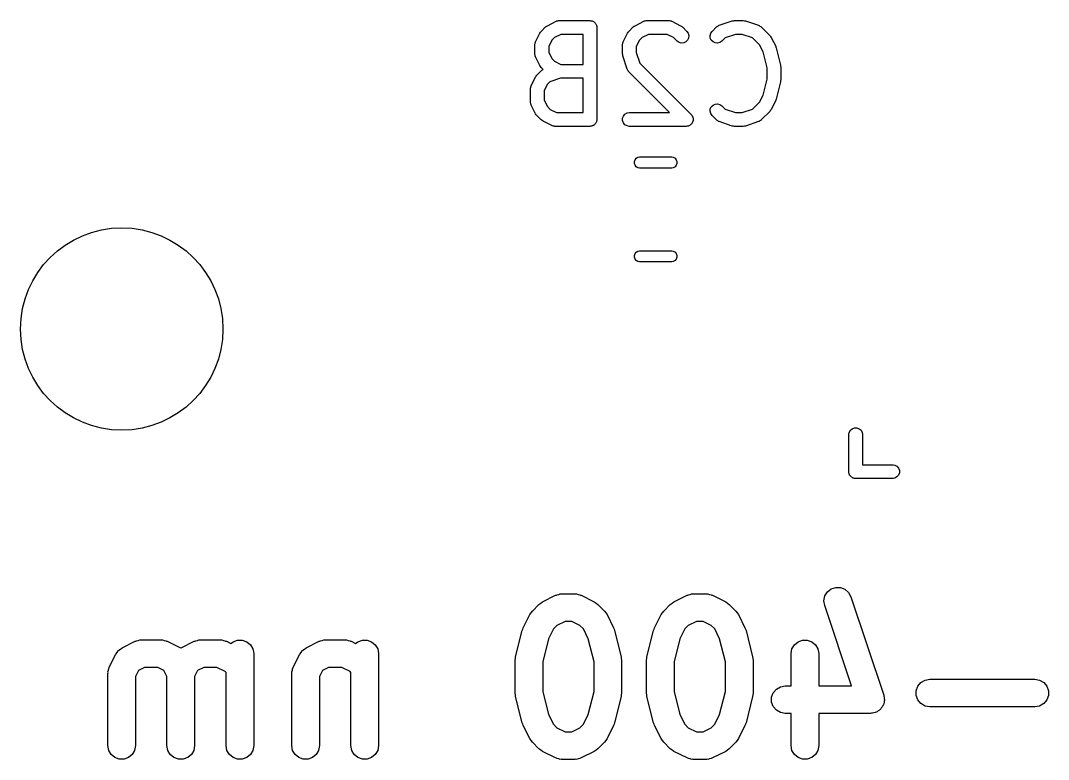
# Model space of a CAD drawing. Extents: x 0.6 to 53.4, y 0.6 to 44.7.
# Drawn here: x 4.52 to 15.7, y 0.62 to 8.65 of the extents above; entities that cross this region are included whole.
import ezdxf

# ---------------------------------------------------------------- set-up
doc = ezdxf.new("R2010")
doc.units = 0
doc.header["$MEASUREMENT"] = 0
doc.layers.add('BLACK', color=7, linetype='CONTINUOUS')

msp = doc.modelspace()

# ---------------------------------------------------------------- linework, layer by layer
at = {"layer": 'BLACK', "linetype": 'CONTINUOUS'}
for p, q in [((10.2486, 8.59708), (10.3438, 8.6447)), ((10.3438, 8.6447), (10.348, 8.64593)), ((10.348, 8.64593), (10.3517, 8.6481)), ((10.3517, 8.6481), (10.3604, 8.64962)), ((10.3604, 8.64962), (10.3688, 8.65213)), ((10.3688, 8.65213), (10.3731, 8.65187)), ((10.3731, 8.65187), (10.3774, 8.65262)), ((10.3774, 8.65262), (10.7107, 8.65262)), ((10.7107, 8.65262), (10.7172, 8.65148)), ((10.7172, 8.65148), (10.7237, 8.65148)), ((10.7237, 8.65148), (10.7299, 8.64924)), ((10.7299, 8.64924), (10.7364, 8.6481)), ((10.7364, 8.6481), (10.742, 8.64482)), ((10.742, 8.64482), (10.7482, 8.64257)), ((10.7482, 8.64257), (10.7532, 8.63835)), ((10.7532, 8.63835), (10.7589, 8.63507)), ((10.7589, 8.63507), (10.7631, 8.63005)), ((10.7631, 8.63005), (10.7682, 8.62583)), ((10.7682, 8.62583), (10.7714, 8.62015)), ((10.7714, 8.62015), (10.7757, 8.61512)), ((10.7757, 8.61512), (10.7779, 8.60895)), ((10.7779, 8.60895), (10.7812, 8.60327)), ((11.201, 8.59708), (11.2962, 8.6447)), ((11.2962, 8.6447), (11.3004, 8.64593)), ((11.3004, 8.64593), (11.3041, 8.6481)), ((11.3041, 8.6481), (11.3128, 8.64962)), ((11.3128, 8.64962), (11.3212, 8.65213)), ((11.3212, 8.65213), (11.3255, 8.65187)), ((11.3255, 8.65187), (11.3298, 8.65262)), ((11.3298, 8.65262), (11.5679, 8.65262)), ((11.5679, 8.65262), (11.5721, 8.65187)), ((11.5721, 8.65187), (11.5764, 8.65213)), ((11.5764, 8.65213), (11.5849, 8.64962)), ((11.5849, 8.64962), (11.5935, 8.6481)), ((11.5935, 8.6481), (11.5973, 8.64593)), ((11.5973, 8.64593), (11.6014, 8.6447)), ((11.6014, 8.6447), (11.6966, 8.59708)), ((12.1156, 8.60115), (12.2584, 8.64877)), ((12.2584, 8.64877), (12.2703, 8.65053)), ((12.2703, 8.65053), (12.2821, 8.65262)), ((12.2821, 8.65262), (12.3774, 8.65262)), ((12.3774, 8.65262), (12.3892, 8.65053)), ((12.3892, 8.65053), (12.4011, 8.64877)), ((12.4011, 8.64877), (12.544, 8.60115)), ((10.1198, 8.42068), (10.1674, 8.51592)), ((10.1674, 8.51592), (10.1746, 8.52558)), ((10.1746, 8.52558), (10.1815, 8.53541)), ((10.1815, 8.53541), (10.2291, 8.58303)), ((10.2291, 8.58303), (10.2389, 8.58991)), ((10.2389, 8.58991), (10.2486, 8.59708)), ((10.3951, 8.50262), (10.3266, 8.46836)), ((10.6357, 8.50262), (10.3951, 8.50262)), ((10.6357, 8.17643), (10.6357, 8.50262)), ((10.7812, 8.60327), (10.7823, 8.59681)), ((10.7823, 8.59681), (10.7846, 8.59064)), ((10.7846, 8.59064), (10.7846, 8.58408)), ((10.7846, 8.58408), (10.7857, 8.57762)), ((10.7857, 8.57762), (10.7857, 7.57762)), ((11.0722, 8.42068), (11.1198, 8.51592)), ((11.1198, 8.51592), (11.127, 8.52558)), ((11.127, 8.52558), (11.1339, 8.53541)), ((11.1339, 8.53541), (11.1815, 8.58303)), ((11.1815, 8.58303), (11.1913, 8.58991)), ((11.1913, 8.58991), (11.201, 8.59708)), ((11.3475, 8.50262), (11.2789, 8.46836)), ((11.5502, 8.50262), (11.3475, 8.50262)), ((11.6187, 8.46836), (11.5502, 8.50262)), ((11.6966, 8.59708), (11.7063, 8.58991)), ((11.7063, 8.58991), (11.7161, 8.58303)), ((11.7161, 8.58303), (11.7637, 8.53541)), ((11.7637, 8.53541), (11.7787, 8.51408)), ((11.7787, 8.51408), (11.7854, 8.48892)), ((12.017, 8.48892), (12.0237, 8.51408)), ((12.0237, 8.51408), (12.0386, 8.53541)), ((12.0386, 8.53541), (12.0863, 8.58303)), ((12.0863, 8.58303), (12.0898, 8.58551)), ((12.0898, 8.58551), (12.0927, 8.58875)), ((12.0927, 8.58875), (12.1004, 8.59293)), ((12.1004, 8.59293), (12.1076, 8.59797)), ((12.1076, 8.59797), (12.1118, 8.59909)), ((12.1118, 8.59909), (12.1156, 8.60115)), ((12.2943, 8.50262), (12.1798, 8.46445)), ((12.3652, 8.50262), (12.2943, 8.50262)), ((12.4797, 8.46445), (12.3652, 8.50262)), ((12.544, 8.60115), (12.5478, 8.59909)), ((12.5478, 8.59909), (12.5519, 8.59797)), ((12.5519, 8.59797), (12.5591, 8.59293)), ((12.5591, 8.59293), (12.5669, 8.58875)), ((12.5669, 8.58875), (12.5697, 8.58551)), ((12.5697, 8.58551), (12.5733, 8.58303)), ((12.5733, 8.58303), (12.6685, 8.4878)), ((10.1119, 8.38714), (10.1127, 8.3914)), ((10.1119, 8.2919), (10.1119, 8.38714)), ((10.1124, 8.39572), (10.1149, 8.40414)), ((10.1127, 8.3914), (10.1124, 8.39572)), ((10.1149, 8.40414), (10.1164, 8.41279)), ((10.1164, 8.41279), (10.1186, 8.41654)), ((10.1186, 8.41654), (10.1198, 8.42068)), ((10.2962, 8.43795), (10.2619, 8.36944)), ((10.3266, 8.46836), (10.2962, 8.43795)), ((11.0643, 8.38714), (11.065, 8.3914)), ((11.0643, 8.2919), (11.0643, 8.38714)), ((11.0648, 8.39572), (11.0673, 8.40414)), ((11.065, 8.3914), (11.0648, 8.39572)), ((11.0673, 8.40414), (11.0688, 8.41279)), ((11.0688, 8.41279), (11.071, 8.41654)), ((11.071, 8.41654), (11.0722, 8.42068)), ((11.2485, 8.43795), (11.2143, 8.36944)), ((11.2789, 8.46836), (11.2485, 8.43795)), ((11.6577, 8.42935), (11.6187, 8.46836)), ((11.679, 8.41441), (11.6577, 8.42935)), ((11.7042, 8.40767), (11.679, 8.41441)), ((11.7301, 8.40994), (11.7042, 8.40767)), ((11.7537, 8.42094), (11.7301, 8.40994)), ((11.7722, 8.43936), (11.7537, 8.42094)), ((11.7832, 8.46297), (11.7722, 8.43936)), ((11.7854, 8.48892), (11.7832, 8.46297)), ((12.0192, 8.46297), (12.017, 8.48892)), ((12.0302, 8.43936), (12.0192, 8.46297)), ((12.0486, 8.42094), (12.0302, 8.43936)), ((12.0723, 8.40994), (12.0486, 8.42094)), ((12.0982, 8.40767), (12.0723, 8.40994)), ((12.1234, 8.41441), (12.0982, 8.40767)), ((12.1447, 8.42935), (12.1234, 8.41441)), ((12.1798, 8.46445), (12.1447, 8.42935)), ((12.5538, 8.39034), (12.4797, 8.46445)), ((12.5923, 8.31335), (12.5538, 8.39034)), ((12.6685, 8.4878), (12.6754, 8.47795)), ((12.6754, 8.47795), (12.6826, 8.4683)), ((12.6826, 8.4683), (12.7302, 8.37307)), ((10.1127, 8.28765), (10.1119, 8.2919)), ((10.1124, 8.28333), (10.1127, 8.28765)), ((10.1149, 8.27491), (10.1124, 8.28333)), ((10.1164, 8.26625), (10.1149, 8.27491)), ((10.2619, 8.36944), (10.2619, 8.30961)), ((10.2619, 8.30961), (10.2962, 8.24109)), ((11.0664, 8.28006), (11.0643, 8.2919)), ((11.0681, 8.26819), (11.0664, 8.28006)), ((11.2143, 8.36944), (11.2143, 8.30407)), ((11.2143, 8.30407), (11.2525, 8.18956)), ((12.6357, 8.13981), (12.5923, 8.31335)), ((12.7302, 8.37307), (12.7325, 8.3652)), ((12.7325, 8.3652), (12.7359, 8.35771)), ((12.7359, 8.35771), (12.7835, 8.16724)), ((10.1186, 8.26251), (10.1164, 8.26625)), ((10.1198, 8.25836), (10.1186, 8.26251)), ((10.1674, 8.16313), (10.1198, 8.25836)), ((10.1746, 8.15347), (10.1674, 8.16313)), ((10.2962, 8.24109), (10.3266, 8.21069)), ((10.3266, 8.21069), (10.3951, 8.17643)), ((10.3951, 8.17643), (10.6357, 8.17643)), ((11.1158, 8.12533), (11.0681, 8.26819)), ((11.2525, 8.18956), (11.8114, 7.63065)), ((12.7835, 8.16724), (12.7841, 8.15808)), ((10.1198, 8.03973), (10.127, 8.04939)), ((10.127, 8.04939), (10.1339, 8.05922)), ((10.1339, 8.05922), (10.1815, 8.10684)), ((10.1815, 8.14363), (10.1746, 8.15347)), ((10.2032, 8.12189), (10.1815, 8.14363)), ((10.1815, 8.10684), (10.185, 8.10932)), ((10.185, 8.10932), (10.1879, 8.11256)), ((10.1879, 8.11256), (10.1956, 8.11674)), ((10.1956, 8.11674), (10.2028, 8.12178)), ((10.2028, 8.12178), (10.2032, 8.12189)), ((11.1178, 8.12153), (11.1158, 8.12533)), ((11.1189, 8.11735), (11.1178, 8.12153)), ((11.124, 8.11016), (11.1189, 8.11735)), ((11.1282, 8.10243), (11.124, 8.11016)), ((11.1314, 8.09956), (11.1282, 8.10243)), ((11.1339, 8.09601), (11.1314, 8.09956)), ((11.5773, 7.65262), (11.1339, 8.09601)), ((12.6357, 8.01543), (12.6357, 8.13981)), ((12.7841, 8.15808), (12.7857, 8.14905)), ((12.7857, 8.14905), (12.7857, 8.00619)), ((10.0673, 7.92795), (10.0688, 7.9366)), ((10.0688, 7.9366), (10.071, 7.94035)), ((10.071, 7.94035), (10.0722, 7.94449)), ((10.0722, 7.94449), (10.1198, 8.03973)), ((10.2485, 7.96176), (10.2143, 7.89325)), ((10.275, 7.98826), (10.2485, 7.96176)), ((10.3895, 8.02643), (10.275, 7.98826)), ((10.6357, 8.02643), (10.3895, 8.02643)), ((10.6357, 7.65262), (10.6357, 8.02643)), ((12.5923, 7.84189), (12.6357, 8.01543)), ((12.7835, 7.988), (12.7359, 7.79752)), ((12.7841, 7.99715), (12.7835, 7.988)), ((12.7857, 8.00619), (12.7841, 7.99715)), ((10.0643, 7.91095), (10.065, 7.91521)), ((10.0643, 7.7681), (10.0643, 7.91095)), ((10.0648, 7.91953), (10.0673, 7.92795)), ((10.065, 7.91521), (10.0648, 7.91953)), ((10.2143, 7.89325), (10.2143, 7.7858)), ((12.5538, 7.7649), (12.5923, 7.84189)), ((10.065, 7.76384), (10.0643, 7.7681)), ((10.0648, 7.75952), (10.065, 7.76384)), ((10.0673, 7.7511), (10.0648, 7.75952)), ((10.0688, 7.74244), (10.0673, 7.7511)), ((10.071, 7.7387), (10.0688, 7.74244)), ((10.0722, 7.73455), (10.071, 7.7387)), ((10.1198, 7.63932), (10.0722, 7.73455)), ((10.2143, 7.7858), (10.2485, 7.71728)), ((10.2485, 7.71728), (10.279, 7.68688)), ((12.0192, 7.69227), (12.0302, 7.71588)), ((12.0302, 7.71588), (12.0486, 7.73429)), ((12.0486, 7.73429), (12.0723, 7.7453)), ((12.0723, 7.7453), (12.0982, 7.74757)), ((12.0982, 7.74757), (12.1234, 7.74083)), ((12.1234, 7.74083), (12.1447, 7.72589)), ((12.1447, 7.72589), (12.1798, 7.69079)), ((12.4797, 7.69079), (12.5538, 7.7649)), ((12.7302, 7.78217), (12.6826, 7.68694)), ((12.7325, 7.79003), (12.7302, 7.78217)), ((12.7359, 7.79752), (12.7325, 7.79003)), ((10.127, 7.62966), (10.1198, 7.63932)), ((10.1339, 7.61982), (10.127, 7.62966)), ((10.1815, 7.57221), (10.1339, 7.61982)), ((10.279, 7.68688), (10.3475, 7.65262)), ((10.3475, 7.65262), (10.6357, 7.65262)), ((11.0654, 7.59064), (11.0743, 7.61512)), ((11.0743, 7.61512), (11.0911, 7.63507)), ((11.0911, 7.63507), (11.1136, 7.6481)), ((11.1136, 7.6481), (11.1393, 7.65262)), ((11.1393, 7.65262), (11.5773, 7.65262)), ((11.8114, 7.63065), (11.817, 7.62263)), ((11.817, 7.62263), (11.8233, 7.61512)), ((11.8233, 7.61512), (11.8244, 7.61202)), ((11.8244, 7.61202), (11.8263, 7.60932)), ((11.8263, 7.60932), (11.8288, 7.59986)), ((11.8288, 7.59986), (11.8322, 7.59064)), ((12.017, 7.66632), (12.0192, 7.69227)), ((12.0237, 7.64116), (12.017, 7.66632)), ((12.0386, 7.61982), (12.0237, 7.64116)), ((12.0863, 7.57221), (12.0386, 7.61982)), ((12.1798, 7.69079), (12.2943, 7.65262)), ((12.2943, 7.65262), (12.3652, 7.65262)), ((12.3652, 7.65262), (12.4797, 7.69079)), ((12.6685, 7.66744), (12.5733, 7.57221)), ((12.6754, 7.67729), (12.6685, 7.66744)), ((12.6826, 7.68694), (12.6754, 7.67729)), ((10.1913, 7.56532), (10.1815, 7.57221)), ((10.201, 7.55816), (10.1913, 7.56532)), ((10.2962, 7.51054), (10.201, 7.55816)), ((10.3004, 7.5093), (10.2962, 7.51054)), ((10.3041, 7.50714), (10.3004, 7.5093)), ((10.3128, 7.50562), (10.3041, 7.50714)), ((10.3212, 7.50311), (10.3128, 7.50562)), ((10.3255, 7.50337), (10.3212, 7.50311)), ((10.3298, 7.50262), (10.3255, 7.50337)), ((10.7107, 7.50262), (10.3298, 7.50262)), ((10.7172, 7.50376), (10.7107, 7.50262)), ((10.7237, 7.50376), (10.7172, 7.50376)), ((10.7299, 7.506), (10.7237, 7.50376)), ((10.7364, 7.50714), (10.7299, 7.506)), ((10.742, 7.51042), (10.7364, 7.50714)), ((10.7482, 7.51267), (10.742, 7.51042)), ((10.7532, 7.51689), (10.7482, 7.51267)), ((10.7589, 7.52017), (10.7532, 7.51689)), ((10.7631, 7.52519), (10.7589, 7.52017)), ((10.7682, 7.52941), (10.7631, 7.52519)), ((10.7714, 7.53509), (10.7682, 7.52941)), ((10.7757, 7.54012), (10.7714, 7.53509)), ((10.7779, 7.54629), (10.7757, 7.54012)), ((10.7812, 7.55197), (10.7779, 7.54629)), ((10.7823, 7.55843), (10.7812, 7.55197)), ((10.7846, 7.5646), (10.7823, 7.55843)), ((10.7857, 7.57762), (10.7846, 7.57116)), ((10.7846, 7.57116), (10.7846, 7.5646)), ((11.0654, 7.5646), (11.0654, 7.59064)), ((11.0743, 7.54012), (11.0654, 7.5646)), ((11.0911, 7.52017), (11.0743, 7.54012)), ((11.1136, 7.50714), (11.0911, 7.52017)), ((11.1393, 7.50262), (11.1136, 7.50714)), ((11.7583, 7.50262), (11.1393, 7.50262)), ((11.768, 7.50432), (11.7583, 7.50262)), ((11.7777, 7.50517), (11.768, 7.50432)), ((11.7807, 7.50657), (11.7777, 7.50517)), ((11.784, 7.50714), (11.7807, 7.50657)), ((11.7925, 7.51204), (11.784, 7.50714)), ((11.8014, 7.51618), (11.7925, 7.51204)), ((11.8037, 7.51852), (11.8014, 7.51618)), ((11.8065, 7.52017), (11.8037, 7.51852)), ((11.8128, 7.52767), (11.8065, 7.52017)), ((11.8198, 7.5346), (11.8128, 7.52767)), ((11.8212, 7.53759), (11.8198, 7.5346)), ((11.8233, 7.54012), (11.8212, 7.53759)), ((11.8266, 7.54933), (11.8233, 7.54012)), ((11.8308, 7.55821), (11.8266, 7.54933)), ((11.8311, 7.56149), (11.8308, 7.55821)), ((11.8322, 7.5646), (11.8311, 7.56149)), ((11.8322, 7.59064), (11.8322, 7.58734)), ((11.8322, 7.58734), (11.833, 7.58416)), ((11.833, 7.58416), (11.8322, 7.5744)), ((11.8322, 7.5744), (11.8322, 7.5646)), ((12.0898, 7.56973), (12.0863, 7.57221)), ((12.0927, 7.56649), (12.0898, 7.56973)), ((12.1004, 7.56231), (12.0927, 7.56649)), ((12.1076, 7.55727), (12.1004, 7.56231)), ((12.1118, 7.55615), (12.1076, 7.55727)), ((12.1156, 7.55409), (12.1118, 7.55615)), ((12.2584, 7.50647), (12.1156, 7.55409)), ((12.2703, 7.50471), (12.2584, 7.50647)), ((12.2821, 7.50262), (12.2703, 7.50471)), ((12.3774, 7.50262), (12.2821, 7.50262)), ((12.3892, 7.50471), (12.3774, 7.50262)), ((12.4011, 7.50647), (12.3892, 7.50471)), ((12.544, 7.55409), (12.4011, 7.50647)), ((12.5478, 7.55615), (12.544, 7.55409)), ((12.5519, 7.55727), (12.5478, 7.55615)), ((12.5591, 7.5623), (12.5519, 7.55727)), ((12.5669, 7.56649), (12.5591, 7.5623)), ((12.5697, 7.56973), (12.5669, 7.56649)), ((12.5733, 7.57221), (12.5697, 7.56973)), ((11.201, 7.14046), (11.2146, 7.15667)), ((11.2146, 7.15667), (11.2329, 7.16725)), ((11.2329, 7.16725), (11.2485, 7.17)), ((11.2485, 7.17), (11.6015, 7.17)), ((11.6015, 7.17), (11.6171, 7.16725)), ((11.6171, 7.16725), (11.6354, 7.15667)), ((11.6354, 7.15667), (11.649, 7.14046)), ((11.1937, 7.12058), (11.201, 7.14046)), ((11.1937, 7.09942), (11.1937, 7.12058)), ((11.201, 7.07954), (11.1937, 7.09942)), ((11.2146, 7.06333), (11.201, 7.07954)), ((11.2329, 7.05275), (11.2146, 7.06333)), ((11.2485, 7.05), (11.2329, 7.05275)), ((11.6015, 7.05), (11.2485, 7.05)), ((11.6171, 7.05275), (11.6015, 7.05)), ((11.6354, 7.06333), (11.6171, 7.05275)), ((11.649, 7.07954), (11.6354, 7.06333)), ((11.649, 7.14046), (11.6563, 7.12058)), ((11.6563, 7.09942), (11.649, 7.07954)), ((11.6563, 7.12058), (11.6563, 7.09942)), ((11.2146, 6.13667), (11.2329, 6.14725)), ((11.2329, 6.14725), (11.2485, 6.15)), ((11.2485, 6.15), (11.6015, 6.15)), ((11.6015, 6.15), (11.6171, 6.14725)), ((11.6171, 6.14725), (11.6354, 6.13667)), ((11.1937, 6.10058), (11.201, 6.12046)), ((11.1937, 6.07942), (11.1937, 6.10058)), ((11.201, 6.05954), (11.1937, 6.07942)), ((11.201, 6.12046), (11.2146, 6.13667)), ((11.2146, 6.04333), (11.201, 6.05954)), ((11.2329, 6.03275), (11.2146, 6.04333)), ((11.6354, 6.04333), (11.6171, 6.03275)), ((11.6354, 6.13667), (11.649, 6.12046)), ((11.649, 6.05954), (11.6354, 6.04333)), ((11.649, 6.12046), (11.6563, 6.10058)), ((11.6563, 6.07942), (11.649, 6.05954)), ((11.6563, 6.10058), (11.6563, 6.07942)), ((11.2485, 6.03), (11.2329, 6.03275)), ((11.6015, 6.03), (11.2485, 6.03)), ((11.6171, 6.03275), (11.6015, 6.03)), ((13.525, 4.15655), (13.5284, 4.17605)), ((13.525, 3.76322), (13.525, 4.15655)), ((13.5284, 4.17605), (13.5417, 4.19895)), ((13.5417, 4.19895), (13.5619, 4.21595)), ((13.5619, 4.21595), (13.5868, 4.225)), ((13.5868, 4.225), (13.6132, 4.225)), ((13.6132, 4.225), (13.6381, 4.21595)), ((13.6381, 4.21595), (13.6583, 4.19895)), ((13.6583, 4.19895), (13.6716, 4.17605)), ((13.6716, 4.17605), (13.675, 4.15656)), ((13.675, 4.15656), (13.675, 3.825)), ((13.675, 3.825), (14.0066, 3.825)), ((14.0066, 3.825), (14.026, 3.82156)), ((14.026, 3.82156), (14.049, 3.80834)), ((14.049, 3.80834), (14.066, 3.78808)), ((13.525, 3.73678), (13.525, 3.76322)), ((13.5273, 3.73051), (13.525, 3.73678)), ((13.5284, 3.72395), (13.5273, 3.73051)), ((13.5318, 3.71819), (13.5284, 3.72395)), ((13.534, 3.71192), (13.5318, 3.71819)), ((13.5383, 3.70681), (13.534, 3.71192)), ((13.5417, 3.70105), (13.5383, 3.70681)), ((13.5468, 3.69677), (13.5417, 3.70105)), ((13.551, 3.69166), (13.5468, 3.69677)), ((13.5568, 3.68833), (13.551, 3.69166)), ((13.5619, 3.68405), (13.5568, 3.68833)), ((14.049, 3.69166), (14.026, 3.67844)), ((14.066, 3.71192), (14.049, 3.69166)), ((14.066, 3.78808), (14.075, 3.76322)), ((14.075, 3.73678), (14.066, 3.71192)), ((14.075, 3.76322), (14.075, 3.73678)), ((13.5682, 3.68177), (13.5619, 3.68405)), ((13.574, 3.67844), (13.5682, 3.68177)), ((13.5805, 3.67728), (13.574, 3.67844)), ((13.5868, 3.675), (13.5805, 3.67728)), ((13.5934, 3.675), (13.5868, 3.675)), ((14.0066, 3.675), (13.5934, 3.675)), ((13.5934, 3.675), (13.5934, 3.675)), ((14.026, 3.67844), (14.0066, 3.675)), ((13.2928, 2.44238), (13.3336, 2.47476)), ((13.3336, 2.47476), (13.383, 2.49124)), ((13.383, 2.49124), (13.4351, 2.48981)), ((13.4351, 2.48981), (13.4835, 2.47066)), ((13.4835, 2.47066), (13.5225, 2.4361)), ((10.1951, 2.33416), (10.3379, 2.40559)), ((10.3379, 2.40559), (10.3462, 2.40806)), ((10.3462, 2.40806), (10.3537, 2.41238)), ((10.3537, 2.41238), (10.371, 2.41543)), ((10.371, 2.41543), (10.3879, 2.42044)), ((10.3879, 2.42044), (10.3965, 2.41993)), ((10.3965, 2.41993), (10.405, 2.42143)), ((10.405, 2.42143), (10.5479, 2.42143)), ((10.5479, 2.42143), (10.5564, 2.41993)), ((10.5564, 2.41993), (10.565, 2.42044)), ((10.565, 2.42044), (10.5818, 2.41543)), ((10.5818, 2.41543), (10.5992, 2.41238)), ((10.5992, 2.41238), (10.6067, 2.40806)), ((10.6067, 2.40806), (10.6149, 2.40559)), ((10.6149, 2.40559), (10.7578, 2.33416)), ((11.6236, 2.33416), (11.7665, 2.40559)), ((11.7665, 2.40559), (11.7748, 2.40806)), ((11.7748, 2.40806), (11.7823, 2.41238)), ((11.7823, 2.41238), (11.7996, 2.41543)), ((11.7996, 2.41543), (11.8164, 2.42044)), ((11.8164, 2.42044), (11.8251, 2.41993)), ((11.8251, 2.41993), (11.8336, 2.42143)), ((11.8336, 2.42143), (11.9764, 2.42143)), ((11.9764, 2.42143), (11.9849, 2.41993)), ((11.9849, 2.41993), (11.9936, 2.42044)), ((11.9936, 2.42044), (12.0104, 2.41543)), ((12.0104, 2.41543), (12.0277, 2.41238)), ((12.0277, 2.41238), (12.0352, 2.40806)), ((12.0352, 2.40806), (12.0435, 2.40559)), ((12.0435, 2.40559), (12.1864, 2.33416)), ((13.2551, 2.34695), (13.2655, 2.39799)), ((13.2627, 2.29542), (13.2551, 2.34695)), ((13.2655, 2.39799), (13.2928, 2.44238)), ((13.5225, 2.4361), (13.5473, 2.39029)), ((13.5473, 2.39029), (13.9044, 1.31886)), ((10.0846, 2.23464), (10.1561, 2.30607)), ((10.1561, 2.30607), (10.1758, 2.31985)), ((10.1758, 2.31985), (10.1951, 2.33416)), ((10.7578, 2.33416), (10.7771, 2.31986)), ((10.7771, 2.31986), (10.7968, 2.30607)), ((10.7968, 2.30607), (10.8682, 2.23464)), ((11.5132, 2.23464), (11.5846, 2.30607)), ((11.5846, 2.30607), (11.6043, 2.31986)), ((11.6043, 2.31986), (11.6236, 2.33416)), ((12.1864, 2.33416), (12.2057, 2.31986)), ((12.2057, 2.31986), (12.2253, 2.30607)), ((12.2253, 2.30607), (12.2968, 2.23464)), ((13.554, 1.42143), (13.2627, 2.29542)), ((9.98512, 2.0528), (10.0565, 2.19565)), ((10.0565, 2.19565), (10.0709, 2.21494)), ((10.0709, 2.21494), (10.0846, 2.23464)), ((10.8682, 2.23464), (10.882, 2.21495)), ((10.882, 2.21495), (10.8963, 2.19565)), ((10.8963, 2.19565), (10.9677, 2.0528)), ((11.4137, 2.0528), (11.4851, 2.19565)), ((11.4851, 2.19565), (11.4994, 2.21495)), ((11.4994, 2.21495), (11.5132, 2.23464)), ((12.2968, 2.23464), (12.3106, 2.21495)), ((12.3106, 2.21495), (12.3249, 2.19565)), ((12.3249, 2.19565), (12.3963, 2.0528)), ((9.90234, 1.73638), (9.97376, 2.02209)), ((9.97376, 2.02209), (9.98044, 2.03707)), ((9.98044, 2.03707), (9.98512, 2.0528)), ((10.314, 2.03972), (10.2608, 1.93336)), ((10.351, 2.07672), (10.314, 2.03972)), ((10.4404, 2.12143), (10.351, 2.07672)), ((10.5124, 2.12143), (10.4404, 2.12143)), ((10.6019, 2.07672), (10.5124, 2.12143)), ((10.6389, 2.03972), (10.6019, 2.07672)), ((10.692, 1.93336), (10.6389, 2.03972)), ((10.9677, 2.0528), (10.9724, 2.03707)), ((10.9724, 2.03707), (10.9791, 2.02209)), ((10.9791, 2.02209), (11.0505, 1.73638)), ((11.3309, 1.73638), (11.4023, 2.02209)), ((11.4023, 2.02209), (11.409, 2.03707)), ((11.409, 2.03707), (11.4137, 2.0528)), ((11.7426, 2.03972), (11.6894, 1.93336)), ((11.7796, 2.07672), (11.7426, 2.03972)), ((11.869, 2.12143), (11.7796, 2.07672)), ((11.941, 2.12143), (11.869, 2.12143)), ((12.0304, 2.07672), (11.941, 2.12143)), ((12.0674, 2.03972), (12.0304, 2.07672)), ((12.1206, 1.93336), (12.0674, 2.03972)), ((12.3963, 2.0528), (12.401, 2.03707)), ((12.401, 2.03707), (12.4077, 2.02209)), ((12.4077, 2.02209), (12.4791, 1.73638)), ((5.62363, 1.83416), (5.76649, 1.90559)), ((5.76649, 1.90559), (5.77478, 1.90806)), ((5.77478, 1.90806), (5.78227, 1.91238)), ((5.78227, 1.91238), (5.79958, 1.91543)), ((5.79958, 1.91543), (5.81642, 1.92044)), ((5.81642, 1.92044), (5.82505, 1.91993)), ((5.82505, 1.91993), (5.83357, 1.92143)), ((5.83357, 1.92143), (6.04786, 1.92143)), ((6.04786, 1.92143), (6.05638, 1.91993)), ((6.05638, 1.91993), (6.06501, 1.92044)), ((6.06501, 1.92044), (6.08185, 1.91543)), ((6.08185, 1.91543), (6.09916, 1.91238)), ((6.09916, 1.91238), (6.10665, 1.90806)), ((6.10665, 1.90806), (6.11494, 1.90559)), ((6.11494, 1.90559), (6.2578, 1.83416)), ((6.26649, 1.83416), (6.40935, 1.90559)), ((6.40935, 1.90559), (6.41763, 1.90806)), ((6.41763, 1.90806), (6.42512, 1.91238)), ((6.42512, 1.91238), (6.44243, 1.91543)), ((6.44243, 1.91543), (6.45928, 1.92044)), ((6.45928, 1.92044), (6.46791, 1.91993)), ((6.46791, 1.91993), (6.47643, 1.92143)), ((6.47643, 1.92143), (6.69071, 1.92143)), ((6.69071, 1.92143), (6.69923, 1.91993)), ((6.69923, 1.91993), (6.70786, 1.92044)), ((6.70786, 1.92044), (6.72471, 1.91543)), ((6.72471, 1.91543), (6.74202, 1.91238)), ((6.74202, 1.91238), (6.74951, 1.90806)), ((6.74951, 1.90806), (6.7578, 1.90559)), ((6.7578, 1.90559), (6.80622, 1.88138)), ((6.80622, 1.88138), (6.83, 1.90133)), ((6.83, 1.90133), (6.87895, 1.91915)), ((6.87895, 1.91915), (6.93105, 1.91915)), ((6.93105, 1.91915), (6.98, 1.90133)), ((6.98, 1.90133), (7.01991, 1.86785)), ((7.62363, 1.83416), (7.76649, 1.90559)), ((7.76649, 1.90559), (7.77478, 1.90806)), ((7.77478, 1.90806), (7.78227, 1.91238)), ((7.78227, 1.91238), (7.79958, 1.91543)), ((7.79958, 1.91543), (7.81642, 1.92044)), ((7.81642, 1.92044), (7.82505, 1.91993)), ((7.82505, 1.91993), (7.83357, 1.92143)), ((7.83357, 1.92143), (8.04786, 1.92143)), ((8.04786, 1.92143), (8.05638, 1.91993)), ((8.05638, 1.91993), (8.06501, 1.92044)), ((8.06501, 1.92044), (8.08185, 1.91543)), ((8.08185, 1.91543), (8.09916, 1.91238)), ((8.09916, 1.91238), (8.10665, 1.90806)), ((8.10665, 1.90806), (8.11494, 1.90559)), ((8.11494, 1.90559), (8.16336, 1.88138)), ((8.16336, 1.88138), (8.18714, 1.90133)), ((8.18714, 1.90133), (8.23609, 1.91915)), ((8.23609, 1.91915), (8.28819, 1.91915)), ((8.28819, 1.91915), (8.33714, 1.90133)), ((8.33714, 1.90133), (8.37705, 1.86785)), ((10.2608, 1.93336), (10.1979, 1.68154)), ((10.755, 1.68154), (10.692, 1.93336)), ((11.6894, 1.93336), (11.6264, 1.68154)), ((12.1836, 1.68154), (12.1206, 1.93336)), ((12.9329, 1.86785), (12.9729, 1.90133)), ((12.9729, 1.90133), (13.0218, 1.91915)), ((13.0218, 1.91915), (13.0739, 1.91915)), ((13.0739, 1.91915), (13.1229, 1.90133)), ((13.1229, 1.90133), (13.1628, 1.86785)), ((5.56966, 1.78475), (5.58179, 1.80313)), ((5.58179, 1.80313), (5.58512, 1.8056)), ((5.58512, 1.8056), (5.58758, 1.80892)), ((5.58758, 1.80892), (5.60595, 1.82105)), ((5.60595, 1.82105), (5.62363, 1.83416)), ((6.2578, 1.83416), (6.26214, 1.83094)), ((6.26214, 1.83094), (6.26649, 1.83416)), ((7.01991, 1.86785), (7.04595, 1.82273)), ((7.04595, 1.82273), (7.055, 1.77143)), ((7.56966, 1.78475), (7.58179, 1.80313)), ((7.58179, 1.80313), (7.58512, 1.8056)), ((7.58512, 1.8056), (7.58758, 1.80892)), ((7.58758, 1.80892), (7.60595, 1.82105)), ((7.60595, 1.82105), (7.62363, 1.83416)), ((8.37705, 1.86785), (8.4031, 1.82273)), ((8.4031, 1.82273), (8.41214, 1.77143)), ((12.8979, 1.77143), (12.9069, 1.82273)), ((12.9069, 1.82273), (12.9329, 1.86785)), ((13.1628, 1.86785), (13.1888, 1.82273)), ((13.1888, 1.82273), (13.1979, 1.77143)), ((5.48512, 1.62423), (5.55655, 1.76708)), ((5.55655, 1.76708), (5.56966, 1.78475)), ((7.055, 1.77143), (7.055, 0.77143)), ((7.48512, 1.62423), (7.55655, 1.76708)), ((7.55655, 1.76708), (7.56966, 1.78475)), ((8.41214, 1.77143), (8.41214, 0.77143)), ((9.89786, 1.7), (9.90104, 1.71808)), ((9.89786, 1.34286), (9.89786, 1.7)), ((9.90104, 1.71808), (9.90234, 1.73638)), ((10.1979, 1.68154), (10.1979, 1.36132)), ((10.755, 1.36132), (10.755, 1.68154)), ((11.0505, 1.73638), (11.0518, 1.71808)), ((11.0518, 1.71808), (11.055, 1.7)), ((11.055, 1.7), (11.055, 1.34286)), ((11.3264, 1.7), (11.3296, 1.71808)), ((11.3264, 1.34286), (11.3264, 1.7)), ((11.3296, 1.71808), (11.3309, 1.73638)), ((11.6264, 1.68154), (11.6264, 1.36132)), ((12.1836, 1.36132), (12.1836, 1.68154)), ((12.4791, 1.73638), (12.4804, 1.71808)), ((12.4804, 1.71808), (12.4836, 1.7)), ((12.4836, 1.7), (12.4836, 1.34286)), ((12.8979, 1.42143), (12.8979, 1.77143)), ((13.1979, 1.77143), (13.1979, 1.42143)), ((5.46929, 1.55714), (5.47079, 1.56566)), ((5.47027, 1.57429), (5.47528, 1.59114)), ((5.47079, 1.56566), (5.47027, 1.57429)), ((5.47528, 1.59114), (5.47833, 1.60845)), ((5.47833, 1.60845), (5.48266, 1.61594)), ((5.48266, 1.61594), (5.48512, 1.62423)), ((5.80252, 1.5882), (5.76928, 1.52173)), ((5.86898, 1.62143), (5.80252, 1.5882)), ((6.01245, 1.62143), (5.86898, 1.62143)), ((6.07891, 1.5882), (6.01245, 1.62143)), ((6.11214, 1.52173), (6.07891, 1.5882)), ((6.44537, 1.5882), (6.41214, 1.52173)), ((6.51184, 1.62143), (6.44537, 1.5882)), ((6.6553, 1.62143), (6.51184, 1.62143)), ((6.74472, 1.57672), (6.6553, 1.62143)), ((6.755, 1.56644), (6.74472, 1.57672)), ((6.755, 0.77143), (6.755, 1.56644)), ((7.46928, 1.55714), (7.47079, 1.56566)), ((7.47027, 1.57429), (7.47528, 1.59114)), ((7.47079, 1.56566), (7.47027, 1.57429)), ((7.47528, 1.59114), (7.47833, 1.60845)), ((7.47833, 1.60845), (7.48266, 1.61594)), ((7.48266, 1.61594), (7.48512, 1.62423)), ((7.80252, 1.5882), (7.76928, 1.52173)), ((7.86898, 1.62143), (7.80252, 1.5882)), ((8.01245, 1.62143), (7.86898, 1.62143)), ((8.10186, 1.57672), (8.01245, 1.62143)), ((8.11214, 1.56644), (8.10186, 1.57672)), ((8.11214, 0.77143), (8.11214, 1.56644)), ((5.46929, 0.77143), (5.46929, 1.55714)), ((5.76928, 1.52173), (5.76928, 0.77143)), ((6.11214, 0.77143), (6.11214, 1.52173)), ((6.41214, 1.52173), (6.41214, 0.77143)), ((7.46928, 0.77143), (7.46928, 1.55714)), ((7.76928, 1.52173), (7.76928, 0.77143)), ((14.2751, 1.41786), (14.3086, 1.45776)), ((14.3086, 1.45776), (14.3537, 1.48381)), ((14.3537, 1.48381), (14.405, 1.49286)), ((14.405, 1.49286), (15.5479, 1.49286)), ((15.5479, 1.49286), (15.5992, 1.48381)), ((15.5992, 1.48381), (15.6443, 1.45776)), ((15.6443, 1.45776), (15.6778, 1.41786)), ((9.90104, 1.32478), (9.89786, 1.34286)), ((10.1979, 1.36132), (10.2608, 1.1095)), ((10.692, 1.1095), (10.755, 1.36132)), ((11.055, 1.34286), (11.0518, 1.32478)), ((11.3296, 1.32478), (11.3264, 1.34286)), ((11.6264, 1.36132), (11.6894, 1.1095)), ((12.1206, 1.1095), (12.1836, 1.36132)), ((12.4836, 1.34286), (12.4804, 1.32478)), ((12.6859, 1.29748), (12.7037, 1.34643)), ((12.7037, 1.34643), (12.7372, 1.38634)), ((12.7372, 1.38634), (12.7823, 1.41238)), ((12.7823, 1.41238), (12.8336, 1.42143)), ((12.8336, 1.42143), (12.8979, 1.42143)), ((13.1979, 1.42143), (13.554, 1.42143)), ((14.2573, 1.36891), (14.2751, 1.41786)), ((14.2573, 1.31681), (14.2573, 1.36891)), ((15.6778, 1.41786), (15.6956, 1.36891)), ((15.6956, 1.36891), (15.6956, 1.31681)), ((9.90234, 1.30648), (9.90104, 1.32478)), ((9.97376, 1.02076), (9.90234, 1.30648)), ((11.0505, 1.30648), (10.9791, 1.02076)), ((11.0518, 1.32478), (11.0505, 1.30648)), ((11.3309, 1.30648), (11.3296, 1.32478)), ((11.4023, 1.02076), (11.3309, 1.30648)), ((12.4791, 1.30648), (12.4077, 1.02076)), ((12.4804, 1.32478), (12.4791, 1.30648)), ((12.6859, 1.24538), (12.6859, 1.29748)), ((12.7037, 1.19643), (12.6859, 1.24538)), ((13.9047, 1.23114), (13.9016, 1.2163)), ((13.9044, 1.31886), (13.9061, 1.30789)), ((13.9099, 1.24538), (13.9047, 1.23114)), ((13.9061, 1.30789), (13.9099, 1.29748)), ((13.9099, 1.29748), (13.9099, 1.28232)), ((13.9099, 1.28232), (13.9121, 1.26733)), ((13.9121, 1.26733), (13.9099, 1.25647)), ((13.9099, 1.25647), (13.9099, 1.24538)), ((14.2751, 1.26786), (14.2573, 1.31681)), ((14.3086, 1.22795), (14.2751, 1.26786)), ((15.6778, 1.26786), (15.6443, 1.22795)), ((15.6956, 1.31681), (15.6778, 1.26786)), ((12.7372, 1.15652), (12.7037, 1.19643)), ((12.7823, 1.13047), (12.7372, 1.15652)), ((12.8336, 1.12143), (12.7823, 1.13047)), ((12.8979, 1.12143), (12.8336, 1.12143)), ((12.8979, 0.77143), (12.8979, 1.12143)), ((13.7621, 1.12143), (13.1979, 1.12143)), ((13.1979, 1.12143), (13.1979, 0.77143)), ((13.7731, 1.12335), (13.7621, 1.12143)), ((13.7841, 1.12305), (13.7731, 1.12335)), ((13.7985, 1.12784), (13.7841, 1.12305)), ((13.8134, 1.13047), (13.7985, 1.12784)), ((13.823, 1.13602), (13.8134, 1.13047)), ((13.8336, 1.13952), (13.823, 1.13602)), ((13.8454, 1.14894), (13.8336, 1.13952)), ((13.8586, 1.15652), (13.8454, 1.14894)), ((13.8657, 1.16502), (13.8586, 1.15652)), ((13.8744, 1.17191), (13.8657, 1.16502)), ((13.8823, 1.18482), (13.8744, 1.17191)), ((13.892, 1.19643), (13.8823, 1.18482)), ((13.8958, 1.20685), (13.892, 1.19643)), ((13.9016, 1.2163), (13.8958, 1.20685)), ((14.3537, 1.2019), (14.3086, 1.22795)), ((14.405, 1.19286), (14.3537, 1.2019)), ((15.5479, 1.19286), (14.405, 1.19286)), ((15.5992, 1.2019), (15.5479, 1.19286)), ((15.6443, 1.22795), (15.5992, 1.2019)), ((9.98044, 1.00578), (9.97376, 1.02076)), ((10.2608, 1.1095), (10.314, 1.00314)), ((10.6389, 1.00314), (10.692, 1.1095)), ((10.9791, 1.02076), (10.9724, 1.00578)), ((11.409, 1.00578), (11.4023, 1.02076)), ((11.6894, 1.1095), (11.7426, 1.00314)), ((12.0674, 1.00314), (12.1206, 1.1095)), ((12.4077, 1.02076), (12.401, 1.00578)), ((9.98512, 0.99006), (9.98044, 1.00578)), ((10.0565, 0.8472), (9.98512, 0.99006)), ((10.314, 1.00314), (10.351, 0.96614)), ((10.351, 0.96614), (10.4404, 0.92143)), ((10.4404, 0.92143), (10.5124, 0.92143)), ((10.5124, 0.92143), (10.6019, 0.96614)), ((10.6019, 0.96614), (10.6389, 1.00314)), ((10.9677, 0.99006), (10.8963, 0.8472)), ((10.9724, 1.00578), (10.9677, 0.99006)), ((11.4137, 0.99006), (11.409, 1.00578)), ((11.4851, 0.8472), (11.4137, 0.99006)), ((11.7426, 1.00314), (11.7796, 0.96614)), ((11.7796, 0.96614), (11.869, 0.92143)), ((11.869, 0.92143), (11.941, 0.92143)), ((11.941, 0.92143), (12.0304, 0.96614)), ((12.0304, 0.96614), (12.0674, 1.00314)), ((12.3963, 0.99006), (12.3249, 0.8472)), ((12.401, 1.00578), (12.3963, 0.99006)), ((10.0709, 0.82791), (10.0565, 0.8472)), ((10.0846, 0.80822), (10.0709, 0.82791)), ((10.1561, 0.73679), (10.0846, 0.80822)), ((10.8682, 0.80822), (10.7968, 0.73679)), ((10.882, 0.82791), (10.8682, 0.80822)), ((10.8963, 0.8472), (10.882, 0.82791)), ((11.4994, 0.82791), (11.4851, 0.8472)), ((11.5132, 0.80822), (11.4994, 0.82791)), ((11.5846, 0.73679), (11.5132, 0.80822)), ((12.2968, 0.80822), (12.2253, 0.73679)), ((12.3106, 0.82791), (12.2968, 0.80822)), ((12.3249, 0.8472), (12.3106, 0.82791)), ((5.47833, 0.72013), (5.46929, 0.77143)), ((5.50438, 0.67501), (5.47833, 0.72013)), ((5.54428, 0.64153), (5.50438, 0.67501)), ((5.73419, 0.67501), (5.69428, 0.64153)), ((5.76024, 0.72013), (5.73419, 0.67501)), ((5.76928, 0.77143), (5.76024, 0.72013)), ((6.12119, 0.72013), (6.11214, 0.77143)), ((6.14723, 0.67501), (6.12119, 0.72013)), ((6.18714, 0.64153), (6.14723, 0.67501)), ((6.37705, 0.67501), (6.33714, 0.64153)), ((6.4031, 0.72013), (6.37705, 0.67501)), ((6.41214, 0.77143), (6.4031, 0.72013)), ((6.76405, 0.72013), (6.755, 0.77143)), ((6.79009, 0.67501), (6.76405, 0.72013)), ((6.83, 0.64153), (6.79009, 0.67501)), ((7.01991, 0.67501), (6.98, 0.64153)), ((7.04595, 0.72013), (7.01991, 0.67501)), ((7.055, 0.77143), (7.04595, 0.72013)), ((7.47833, 0.72013), (7.46928, 0.77143)), ((7.50438, 0.67501), (7.47833, 0.72013)), ((7.54428, 0.64153), (7.50438, 0.67501)), ((7.73419, 0.67501), (7.69428, 0.64153)), ((7.76024, 0.72013), (7.73419, 0.67501)), ((7.76928, 0.77143), (7.76024, 0.72013)), ((8.12119, 0.72013), (8.11214, 0.77143)), ((8.14724, 0.67501), (8.12119, 0.72013)), ((8.18714, 0.64153), (8.14724, 0.67501)), ((8.37705, 0.67501), (8.33714, 0.64153)), ((8.4031, 0.72013), (8.37705, 0.67501)), ((8.41214, 0.77143), (8.4031, 0.72013)), ((10.1758, 0.72301), (10.1561, 0.73679)), ((10.1951, 0.70869), (10.1758, 0.72301)), ((10.3379, 0.63726), (10.1951, 0.70869)), ((10.7578, 0.70869), (10.6149, 0.63726)), ((10.7771, 0.723), (10.7578, 0.70869)), ((10.7968, 0.73679), (10.7771, 0.723)), ((11.6043, 0.723), (11.5846, 0.73679)), ((11.6236, 0.70869), (11.6043, 0.723)), ((11.7665, 0.63726), (11.6236, 0.70869)), ((12.1864, 0.70869), (12.0435, 0.63726)), ((12.2057, 0.723), (12.1864, 0.70869)), ((12.2253, 0.73679), (12.2057, 0.723)), ((12.9069, 0.72013), (12.8979, 0.77143)), ((12.9329, 0.67501), (12.9069, 0.72013)), ((12.9729, 0.64153), (12.9329, 0.67501)), ((13.1628, 0.67501), (13.1229, 0.64153)), ((13.1888, 0.72013), (13.1628, 0.67501)), ((13.1979, 0.77143), (13.1888, 0.72013)), ((5.59324, 0.62371), (5.54428, 0.64153)), ((5.64533, 0.62371), (5.59324, 0.62371)), ((5.69428, 0.64153), (5.64533, 0.62371)), ((6.23609, 0.62371), (6.18714, 0.64153)), ((6.28819, 0.62371), (6.23609, 0.62371)), ((6.33714, 0.64153), (6.28819, 0.62371)), ((6.87895, 0.62371), (6.83, 0.64153)), ((6.93105, 0.62371), (6.87895, 0.62371)), ((6.98, 0.64153), (6.93105, 0.62371)), ((7.59324, 0.62371), (7.54428, 0.64153)), ((7.64533, 0.62371), (7.59324, 0.62371)), ((7.69428, 0.64153), (7.64533, 0.62371)), ((8.23609, 0.62371), (8.18714, 0.64153)), ((8.28819, 0.62371), (8.23609, 0.62371)), ((8.33714, 0.64153), (8.28819, 0.62371)), ((10.3462, 0.6348), (10.3379, 0.63726)), ((10.3537, 0.63048), (10.3462, 0.6348)), ((10.371, 0.62742), (10.3537, 0.63048)), ((10.3879, 0.62241), (10.371, 0.62742)), ((10.3965, 0.62293), (10.3879, 0.62241)), ((10.405, 0.62143), (10.3965, 0.62293)), ((10.5479, 0.62143), (10.405, 0.62143)), ((10.5564, 0.62293), (10.5479, 0.62143)), ((10.565, 0.62241), (10.5564, 0.62293)), ((10.5818, 0.62742), (10.565, 0.62241)), ((10.5992, 0.63048), (10.5818, 0.62742)), ((10.6067, 0.6348), (10.5992, 0.63048)), ((10.6149, 0.63726), (10.6067, 0.6348)), ((11.7748, 0.6348), (11.7665, 0.63726)), ((11.7823, 0.63048), (11.7748, 0.6348)), ((11.7996, 0.62742), (11.7823, 0.63048)), ((11.8164, 0.62241), (11.7996, 0.62742)), ((11.8251, 0.62293), (11.8164, 0.62241)), ((11.8336, 0.62143), (11.8251, 0.62293)), ((11.9764, 0.62143), (11.8336, 0.62143)), ((11.9849, 0.62293), (11.9764, 0.62143)), ((11.9936, 0.62241), (11.9849, 0.62293)), ((12.0104, 0.62742), (11.9936, 0.62241)), ((12.0277, 0.63048), (12.0104, 0.62742)), ((12.0352, 0.6348), (12.0277, 0.63048)), ((12.0435, 0.63726), (12.0352, 0.6348)), ((13.0218, 0.62371), (12.9729, 0.64153)), ((13.0739, 0.62371), (13.0218, 0.62371)), ((13.1229, 0.64153), (13.0739, 0.62371))]:
    msp.add_line(p, q, dxfattribs=at)
at = {"layer": 'BLACK'}
msp.add_circle((5.62, 5.3), 1.1, dxfattribs=at)

doc.saveas('drawing.dxf')
